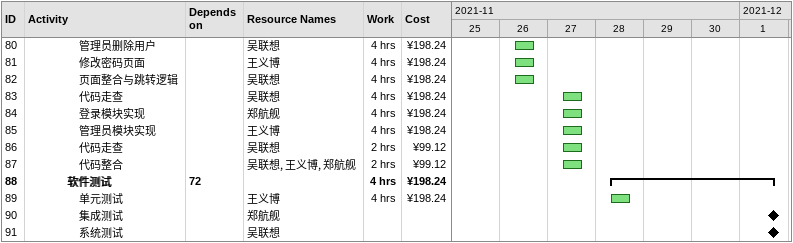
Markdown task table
| ID | Level | Task | Start | Finish | Predecessors | Resources | Work (h) | Cost (¥) |
|---|---|---|---|---|---|---|---|---|
| 80 | 5 | 管理员删除用户 | 2021-11-26 | 2021-11-26 |  | 吴联想 | 4 | 198.24 |
| 81 | 5 | 修改密码页面 | 2021-11-26 | 2021-11-26 |  | 王义博 | 4 | 198.24 |
| 82 | 5 | 页面整合与跳转逻辑 | 2021-11-26 | 2021-11-26 |  | 吴联想 | 4 | 198.24 |
| 83 | 5 | 代码走查 | 2021-11-27 | 2021-11-27 |  | 吴联想 | 4 | 198.24 |
| 84 | 5 | 登录模块实现 | 2021-11-27 | 2021-11-27 |  | 郑航舰 | 4 | 198.24 |
| 85 | 5 | 管理员模块实现 | 2021-11-27 | 2021-11-27 |  | 王义博 | 4 | 198.24 |
| 86 | 5 | 代码走查 | 2021-11-27 | 2021-11-27 |  | 吴联想 | 2 | 99.12 |
| 87 | 5 | 代码整合 | 2021-11-27 | 2021-11-27 |  | 吴联想, 王义博, 郑航舰 | 2 | 99.12 |
| 88 | 4 | **软件测试** | 2021-11-28 | 2021-12-01 | 72 |  | 4 | 198.24 |
| 89 | 5 | 单元测试 | 2021-11-28 | 2021-11-28 |  | 王义博 | 4 | 198.24 |
| 90 | 5 | 集成测试 (milestone) | 2021-12-01 | 2021-12-01 |  | 郑航舰 |  |  |
| 91 | 5 | 系统测试 (milestone) | 2021-12-01 | 2021-12-01 |  | 吴联想 |  |  |
